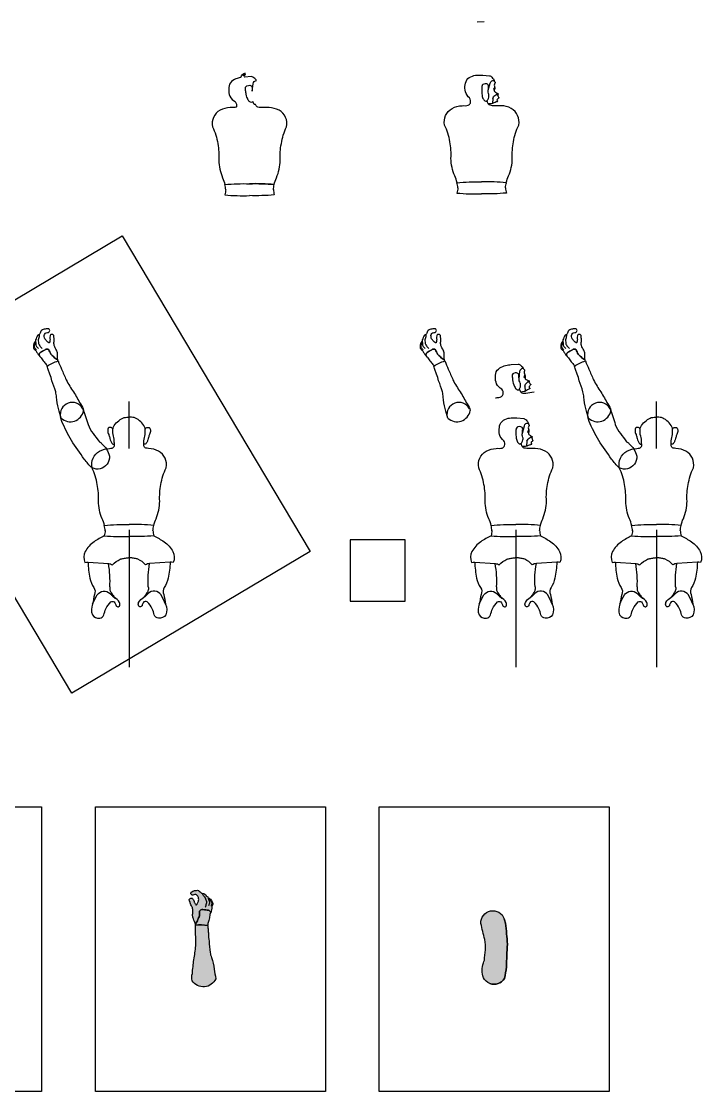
# Model space of a CAD drawing. Header units: millimetres. Extents: x -457882 to 172779, y -113677 to 174411.
# Drawn here: x 9580 to 172779, y -113677 to 143192 of the extents above; entities that cross this region are included whole.
import ezdxf

# ---------------------------------------------------------------- set-up
doc = ezdxf.new("R2010")
doc.units = ezdxf.units.MM
picture_1 = doc.add_image_def('image1.png', size_in_pixel=(900, 1192))
picture_2 = doc.add_image_def('image2.png', size_in_pixel=(900, 1000))
pattern_1 = [(23.6802174, (189865.4834, -55046.952), (-2.80539673, 6.39687222), [5.08, -1.905]), (113.6802174, (189865.4834, -55046.952), (-6.39687222, -2.80539673), [5.08, -1.905])]

msp = doc.modelspace()

# ---------------------------------------------------------------- hatches: boundary and pattern name
at = {"true_color": 0xc7c8ca}
h = msp.add_hatch(dxfattribs=at)
h.set_pattern_fill('ANGLE', color=9, angle=23.68022)
h.set_pattern_definition([(23.6802174, (176888.661, -60738.035), (-2.80539673, 6.39687222), [5.08, -1.905]), (113.6802174, (176888.661, -60738.035), (-6.39687222, -2.80539673), [5.08, -1.905])])
h.paths.add_polyline_path([(52323, -70376, -0.0162846), (52285, -71543, 0.0028296), (51919, -72389, -0.1696226), (51324, -73411, 0.0583689), (51089, -72835, -0.008424), (50839, -72208, -0.1037309), (50656, -71466, -0.0214364), (50672, -70901, 0.0639694), (50738, -70270, 0.0703221), (50664, -69700, 0.0436897), (50501, -69298, -0.0076147), (50242, -68831, -0.0946747), (50067, -68405, 0.0023091), (50031, -68201, 0.0905524), (49976, -68039, -0.0041783), (49854, -67801, -0.1961738), (49860, -67607, -0.023169), (50000, -67414, -0.1566434), (50310, -67255, -0.1322777), (50538, -67282, -0.0833059), (50658, -67391, -0.0430556), (50990, -67998, -0.0424328), (51019, -68101, 0.062052), (51086, -68318, 0.041717), (51287, -68618, -0.0076932), (51430, -68811, 0.5364336), (51634, -68817, 0.0568674), (51718, -68684, -0.0073205), (51860, -68467, 0.0277966), (51999, -68096, -0.0346833), (52076, -67770, 0.1162974), (52107, -67349, 0.0803727), (51930, -66783, 0.15762), (51571, -66413, 0.2146776), (51151, -66416, -0.0691183), (50690, -66506, -0.052426), (50537, -66497, -0.2904389), (50265, -66219, -0.1086894), (50290, -65849, -0.1885632), (50415, -65710, -0.0069086), (50922, -65511, -0.07217), (51805, -65359, -0.173042), (52601, -65840, 0.2008729), (52989, -66082, -0.2871932), (54023, -66757, -0.262047), (54401, -67226, -0.3206659), (54765, -67458, -0.4059363), (55084, -67704, -0.1240446), (55494, -68538, -0.1708348), (55265, -69270, -0.0458484), (55162, -70037, -0.0285844), (55012, -70733, 0.2523306), (54443, -70151, 0.03848), (53840, -70063, 0.0388374), (53138, -69998, 0.3233707)])
at = {"true_color": 0x636466}
h = msp.add_hatch(dxfattribs=at)
h.set_pattern_fill('ANGLE', color=251, angle=23.68022)
h.set_pattern_definition(pattern_1)
h.paths.add_polyline_path([(52285, -71543, 0.0028296), (51919, -72389, -0.1697019), (51323, -73412, -0.0888054), (51345, -73737, -0.103119), (54258, -73833, -0.0819391), (54448, -72875, 0.0617556), (54704, -71816, -0.1000902), (55012, -70733, 0.2523306), (54443, -70151, 0.03848), (53840, -70063, 0.0388374), (53138, -69998, 0.3233707), (52323, -70376, -0.0162846)])
at = {"true_color": 0x292a38}
h = msp.add_hatch(dxfattribs=at)
h.set_pattern_fill('ANGLE', color=250, angle=31.97381)
h.set_pattern_definition([(31.973814, (235110.441, -36960.895), (-3.69877842, 5.925307), [5.08, -1.905]), (121.973814, (235110.441, -36960.895), (-5.925307, -3.69877842), [5.08, -1.905])])
h.paths.add_polyline_path([(120769, -77191, -0.0812566), (120898, -79680, -0.0010641), (120665, -82158, 0.1277456), (120439, -82781, 0.1721894), (120444, -86368, 0.1699294), (121958, -87728, 0.3646656), (125468, -86526, 0.0414972), (125931, -83760, 0.0011597), (126176, -78318, 0.01901), (125748, -73258, -0.0068088), (125415, -72175, 0.8737881), (119836, -73331, 0.0089644)])
h = msp.add_hatch(dxfattribs=at)
h.set_pattern_fill('ANGLE', color=250, angle=23.68022)
h.set_pattern_definition(pattern_1)
h.paths.add_polyline_path([(51392, -78685, -0.0388567), (50924, -82023, 0.0040404), (50592, -85338, 0.1362033), (50539, -87088, 0.5959319), (56214, -86591, -0.0018351), (55843, -84253, 0.0357734), (55200, -81496, -0.0622451), (54853, -80255, -0.0278197), (54640, -77540, -0.0522324), (54443, -75762, 0.0256605), (54390, -74905, 0.0193803), (54279, -73838, 0.1038905), (51345, -73737, -0.015845), (51380, -75892, -0.0092464)])

# ---------------------------------------------------------------- linework, layer by layer
at = {"color": 5}
for p, q in [((118922, 143081), (120580, 143192)), ((120260, 130306), (121915, 130167)), ((123132, 127397), (122827, 126948)), ((122827, 126948), (123050, 126678)), ((123549, 126061), (123664, 125659)), ((121484, 123554), (121336, 124202)), ((122691, 124709), (122583, 123473)), ((123664, 125659), (122948, 125168)), ((123664, 125659), (123870, 125472)), ((127109, 60817), (128766, 60927)), ((130384, 58369), (130149, 57880)), ((130149, 57880), (130411, 57646)), ((131170, 56731), (130535, 56139)), ((130996, 57111), (131170, 56731)), ((131170, 56731), (131402, 56576)), ((129330, 54324), (129086, 54942)), ((130350, 55646), (130428, 54408)), ((35414, 40646), (35414, 51964)), ((161933, 40646), (161933, 51964)), ((128447, 48042), (130102, 47903)), ((131318, 45132), (131014, 44684)), ((131014, 44684), (131237, 44413)), ((131735, 43796), (131851, 43394)), ((129671, 41290), (129522, 41938)), ((130877, 42445), (130769, 41208)), ((131851, 43394), (131134, 42904)), ((131851, 43394), (132057, 43207)), ((35414, 21167), (35414, -11826)), ((128194, 21167), (128194, -11826)), ((161933, 21167), (161933, -11826)), ((25572, 13384), (30475, 13051)), ((45256, 13384), (40353, 13051)), ((118353, 13384), (123255, 13051)), ((138036, 13384), (133133, 13051)), ((152092, 13384), (156994, 13051)), ((171775, 13384), (166872, 13051))]:
    msp.add_line(p, q, dxfattribs=at)
for points in [[(62111, 129689, 0.0372833), (61065, 129405, 0.1336993), (59746, 128457, 0.1843328), (59317, 126908, 0.1007924), (59601, 125223, 0.1570223), (60834, 123932, -0.2207532), (61185, 122671, -0.0350412), (61066, 122619, -0.0693205), (60437, 122518, 0.0603567), (59633, 122518, 0.1051615), (57233, 121880, 0.3223682), (55421, 117868, -0.0787665), (56685, 113850, -0.061863), (56957, 109866, 0.0938334), (57843, 105661, -0.0522731), (58406, 104037, -0.0319628), (64315, 104227, -0.0319628), (70223, 104037, -0.0522731), (70787, 105661, 0.0938334), (71672, 109866, -0.061863), (71945, 113850, -0.0787665), (73209, 117868, 0.3223682), (71397, 121880, 0.1051615), (68997, 122518, 0.0017808), (66957, 122518, -0.0693205), (66328, 122619, -0.2031393), (65791, 123112), (65755, 123273, -0.0200844), (65398, 123246), (65081, 123942, -0.0114632), (65037, 123874, -0.3973692), (64817, 123765, -0.2615406), (64349, 123908, -0.0424083), (64150, 124108, -0.0692874), (63698, 125006, -0.0174461), (63510, 125691, -0.0013626), (63444, 126094, -0.0243167), (63329, 127140, -0.1608118), (63387, 127427, -0.1366958), (63680, 127728, -0.1158627), (64396, 127862, -0.1331819), (64721, 127723, -0.043151), (64866, 127542, -0.1718324), (64926, 127153, -0.0139283), (64977, 126418), (65204, 128218, -0.1557532), (65460, 128770, -0.2289619), (66017, 128991, 0.1236346), (65821, 129285, 0.0082779), (65372, 129655, 0.115328), (64770, 129940), (63112, 129830, -0.000013), (63111, 129829, -0.000013)], [(62111, 129689, 0.1405802), (62418, 130128, -0.2982357), (63251, 130747, 0.0907338), (62944, 130549, 0.2649519), (62806, 130158, 0.1060976), (62954, 130331, -0.4080331), (63346, 130409, 0.2576437), (63094, 130258, 0.2536034), (63111, 129829, 0.2536034)], [(117295, 123554, 0.214218), (117125, 124817, -0.1570223), (116099, 126278, -0.1007924), (116070, 127986, -0.1843328), (116727, 129454, -0.1336993), (118172, 130193, -0.0501255), (119622, 130323, 0.0059323), (120260, 130306)], [(121915, 130167, -0.1156679), (122469, 129794, -0.0075692), (122826, 129398, -0.13211), (123002, 129065, 0.1271221), (123140, 128657, 0.0386965), (123212, 128570, -0.4266905), (123140, 128339, 0.0988119), (123012, 127899, -0.0291598), (123125, 127421, -0.1035658), (123153, 127017, -0.0583967), (123051, 126680, 0.1551289), (123048, 126452, 0.1255847), (123549, 126060, 0.1031055), (123862, 125855, -0.1137627), (123949, 125800, -0.2475112), (123964, 125757, -0.1539602), (123930, 125684, 0.1933019), (123874, 125435, 0.063535), (123965, 125191, 0.0233058), (124160, 124894, -0.3025885), (124167, 124833, -0.0740844), (124044, 124745, -0.0523787), (123791, 124521, 0.2999313), (123679, 124314, 0.0941787), (123774, 124106, 0.168329), (123855, 124003, -0.2840696), (123822, 123948, -0.0760917), (123705, 123912, -0.0445297), (123522, 123853, -0.0005467), (122959, 123626, -0.1191014), (122317, 123433, -0.0440411), (121535, 123455, 0.0157729)], [(121594, 126654), (122087, 128400, -0.1557532), (122423, 128907, -0.2224006), (122990, 129046, -1.9918938)], [(120507, 128143, 0.1501868), (120148, 127856, 0.138099), (120072, 127615, 0.024106), (120030, 126573, 0.001393), (120034, 126155, 0.0174461), (120117, 125449, 0.0692874), (120429, 124494, 0.0424083), (120596, 124267, 0.2615406), (121038, 124055, 0.3973692), (121272, 124130, 0.0991153), (121637, 124721, 0.1539301), (121758, 125302, 0.0511605), (121735, 125607, -0.0326958), (121582, 126170, -0.0729836), (121594, 126654, 0.0139283), (121653, 127388, 0.1718324), (121652, 127782, 0.043151), (121535, 127983, 0.1331819), (121235, 128169, 0.1158627), (120507, 128143, 0.2508863)], [(115326, 122960, -0.0603567), (116130, 122960, 0.0693205), (116759, 123061, 0.2031393), (117295, 123554)], [(124690, 122960, 0.0017808), (122650, 122960, -0.0693205), (122021, 123061, -0.2031393), (121484, 123554)], [(122691, 124709, -0.1127631), (122948, 125168, -0.1127631)], [(114099, 104479, 0.0522731), (113536, 106103, -0.0938334), (112650, 110309, 0.061863), (112378, 114292, 0.0787665), (111114, 118310, -0.3223682), (112926, 122322, -0.1051615), (115326, 122960)], [(125916, 104479, -0.0522731), (126479, 106103, 0.0938334), (127365, 110309, -0.061863), (127638, 114292, -0.0787665), (128902, 118310, 0.3223682), (127090, 122322, 0.1051615), (124690, 122960)], [(58596, 102774, 0.0487992), (58375, 104034, -0.0321333), (64315, 104227, -0.0321333)], [(58596, 102820, -0.0487992), (58375, 101560, 0.0321333), (64315, 101367, 0.0321333)], [(70034, 102774, -0.0487992), (70255, 104034, 0.0321333), (64315, 104227, 0.0321333)], [(70034, 102820, 0.0487992), (70255, 101560, -0.0321333), (64315, 101367, -0.0321333)], [(114289, 103216, 0.0487992), (114068, 104476, -0.0321333), (120008, 104669, -0.0321333)], [(114289, 103262, -0.0487992), (114068, 102002, 0.0321333), (120008, 101809, 0.0321333)], [(125726, 103216, -0.0487992), (125948, 104476, 0.0321333), (120008, 104669, 0.0321333)], [(125726, 103262, 0.0487992), (125948, 102002, -0.0321333), (120008, 101809, -0.0321333)], [(13817, 68038, -0.1536984), (13740, 67259, 0.177328), (13686, 66226, 0.2361351), (13817, 65533, 0.0028813), (14415, 64826, 0.0998074), (14522, 64674, -5.2785667)], [(106597, 68038, -0.1536984), (106520, 67259, 0.177328), (106466, 66226, 0.2361351), (106597, 65533, 0.0028813), (107195, 64826, 0.0998074), (107302, 64674, -5.2785667)], [(140336, 68038, -0.1536984), (140259, 67259, 0.177328), (140205, 66226, 0.2361351), (140336, 65533, 0.0028813), (140934, 64826, 0.0998074), (141041, 64674, -5.2785667)], [(12744, 66064, -0.1621793), (12742, 65644, 0.0565608), (12633, 65227, 0.1396433), (12684, 64929, 0.0485083), (12866, 64706, -0.0596994), (13132, 64396, 2.9586664)], [(105524, 66064, -0.1621793), (105522, 65644, 0.0565608), (105413, 65227, 0.1396433), (105464, 64929, 0.0485083), (105646, 64706, -0.0596994), (105913, 64396, 2.9586664)], [(139263, 66064, -0.1621793), (139261, 65644, 0.0565608), (139152, 65227, 0.1396433), (139203, 64929, 0.0485083), (139385, 64706, -0.0596994), (139652, 64396, 2.9586664)], [(18397, 61688, 0.015845), (19231, 59701, 0.0092464), (20341, 57137, 0.0388567), (22111, 54268, -0.0040404), (23746, 51366, -0.1362033), (24498, 49785)], [(111178, 61688, 0.015845), (112011, 59701, 0.0092464), (113122, 57137, 0.0388567), (114891, 54268, -0.0040404), (116527, 51366, -0.1362033), (117278, 49785)], [(144917, 61688, 0.015845), (145750, 59701, 0.0092464), (146861, 57137, 0.0388567), (148630, 54268, -0.0040404), (150266, 51366, -0.1362033), (151017, 49785)], [(19101, 47960, 0.0018351), (18501, 50251, -0.0357734), (17984, 53034, 0.0622451), (17803, 54310, 0.0278197), (16907, 56882, 0.0512602), (16387, 58559, -0.0266558), (16078, 59396, -0.0194415), (15750, 60420)], [(111882, 47960, 0.0018351), (111282, 50251, -0.0357734), (110764, 53034, 0.0622451), (110583, 54310, 0.0278197), (109687, 56882, 0.0512602), (109167, 58559, -0.0266558), (108858, 59396, -0.0194415), (108530, 60420)], [(125188, 53697, 0.214218), (124830, 54920, -0.1570223), (123597, 56210, -0.1007924), (123313, 57895, -0.1843328), (123743, 59445, -0.1336993), (125061, 60392, -0.0501255), (126476, 60738, 0.0059323), (127109, 60817)], [(128766, 60927, -0.1156679), (129370, 60641, -0.0075692), (129781, 60303, -0.13211), (130006, 60000, 0.1271221), (130203, 59617, 0.0386965), (130287, 59542, -0.4266905), (130251, 59302, 0.0988119), (130190, 58848, -0.0291598), (130373, 58392, -0.1035658), (130462, 57998, -0.0583967), (130411, 57648, 0.1551289), (130443, 57422, 0.1255847), (130996, 57111, 0.1031055), (131336, 56955, -0.1137627), (131430, 56913, -0.2475112), (131451, 56872, -0.1539602), (131429, 56796, 0.1933019), (131411, 56541, 0.063535), (131538, 56314, 0.0233058), (131775, 56049, -0.3025885), (131791, 55990, -0.0740844), (131682, 55884, -0.0523787), (131466, 55625, 0.2999313), (131386, 55403, 0.0941787), (131511, 55212, 0.168329), (131607, 55122, -0.2840696), (131582, 55063, -0.0760917), (131472, 55009, -0.0445297), (131300, 54924, -0.0005467), (130777, 54616, -0.1191014), (130172, 54328, -0.0440411), (129394, 54233, 0.0157729)], [(128974, 57405), (129201, 59205, -0.1557532), (129457, 59757, -0.2224006), (129997, 59979, -1.9918938)], [(145621, 47960, 0.0018351), (145021, 50251, -0.0357734), (144503, 53034, 0.0622451), (144322, 54310, 0.0278197), (143426, 56882, 0.0512602), (142906, 58559, -0.0266558), (142597, 59396, -0.0194415), (142269, 60420)], [(127677, 58715, 0.1501868), (127365, 58377, 0.138099), (127325, 58127, 0.024106), (127440, 57090, 0.001393), (127507, 56678, 0.0174461), (127694, 55993, 0.0692874), (128146, 55095, 0.0424083), (128345, 54896, 0.2615406), (128814, 54752, 0.3973692), (129034, 54861, 0.0991153), (129306, 55500, 0.1539301), (129338, 56093, 0.0511605), (129270, 56390, -0.0326958), (129035, 56925, -0.0729836), (128974, 57405, 0.0139283), (128923, 58140, 0.1718324), (128863, 58529, 0.043151), (128717, 58710, 0.1331819), (128393, 58849, 0.1158627), (127677, 58715, 0.2508863)], [(132588, 54216, 0.0017808), (130571, 53911, -0.0693205), (129934, 53916, -0.2031393), (129330, 54324)], [(130350, 55646, -0.1127631), (130535, 56139, -0.1127631)], [(123329, 52815, -0.0603567), (124124, 52935, 0.0693205), (124731, 53129, 0.2031393), (125188, 53697)], [(24311, 50220, -0.0089644), (25563, 46452, 0.0812566), (26771, 44272, 0.0010641), (28281, 42294, -0.1277456), (28803, 41885), (28803, 41885, -0.1721894), (30698, 38840, -0.1699294), (30134, 36885)], [(150830, 50220, -0.0089644), (152082, 46452, 0.0812566), (153290, 44272, 0.0010641), (154801, 42294, -0.1277456), (155322, 41885), (155322, 41885, -0.1721894), (157217, 38840, -0.1699294), (156653, 36885)], [(30134, 36885, -0.3646656), (26520, 36045, -0.0414972), (24662, 38146, -0.0011597), (21573, 42633, -0.01901), (19256, 47152, 0.0068088), (18966, 48248, -0.0000384)], [(31897, 41290, 0.0160803), (31847, 42552, 0.053147), (31561, 44029, -0.0545764), (31561, 45563, -0.1239777), (32325, 46802, -0.057497), (33589, 47830, -0.1159452), (34854, 48186, -0.0283326), (35414, 48200)], [(38931, 41290, -0.0160803), (38981, 42552, -0.053147), (39267, 44029, 0.0545764), (39267, 45563, 0.1239777), (38503, 46802, 0.057497), (37239, 47830, 0.1159452), (35974, 48186, 0.0283326), (35414, 48200)], [(125482, 41290, 0.214218), (125311, 42552, -0.1570223), (124285, 44013, -0.1007924), (124256, 45721, -0.1843328), (124913, 47189, -0.1336993), (126359, 47928, -0.0501255), (127809, 48059, 0.0059323), (128447, 48042)], [(130102, 47903, -0.1156679), (130656, 47530, -0.0075692), (131012, 47134, -0.13211), (131188, 46801, 0.1271221), (131327, 46392, 0.0386965), (131399, 46306, -0.4266905), (131327, 46074, 0.0988119), (131198, 45635, -0.0291598), (131312, 45156, -0.1035658), (131340, 44753, -0.0583967), (131237, 44415, 0.1551289), (131235, 44187, 0.1255847), (131735, 43796, 0.1031055), (132048, 43591, -0.1137627), (132135, 43535, -0.2475112), (132150, 43492, -0.1539602), (132117, 43420, 0.1933019), (132061, 43171, 0.063535), (132152, 42927, 0.0233058), (132346, 42629, -0.3025885), (132353, 42569, -0.0740844), (132231, 42480, -0.0523787), (131978, 42257, 0.2999313), (131865, 42049, 0.0941787), (131960, 41842, 0.168329), (132042, 41738, -0.2840696), (132009, 41684, -0.0760917), (131891, 41647, -0.0445297), (131709, 41588, -0.0005467), (131145, 41362, -0.1191014), (130504, 41168, -0.0440411), (129721, 41190, 0.0157729)], [(129780, 44389), (130274, 46135, -0.1557532), (130610, 46643, -0.2224006), (131177, 46781, -1.9918938)], [(156653, 36885, -0.3646656), (153039, 36045, -0.0414972), (151182, 38146, -0.0011597), (148092, 42633, -0.01901), (145776, 47152, 0.0068088), (145485, 48248, -0.0000384)], [(158417, 41290, 0.0160803), (158366, 42552, 0.053147), (158080, 44029, -0.0545764), (158080, 45563, -0.1239777), (158844, 46802, -0.057497), (160108, 47830, -0.1159452), (161373, 48186, -0.0283326), (161933, 48200)], [(165450, 41290, -0.0160803), (165500, 42552, -0.053147), (165786, 44029, 0.0545764), (165786, 45563, 0.1239777), (165022, 46802, 0.057497), (163759, 47830, 0.1159452), (162494, 48186, 0.0283326), (161933, 48200)], [(31532, 45216, 0.2663283), (31281, 45629, 0.0882136), (30946, 45759, 0.1764774), (30591, 45694, 0.1744313), (30330, 45329, 0.137621), (30350, 44557, 0.0352671), (30524, 44017, -0.0174435), (30757, 43348, 0.0238679), (30915, 42792, 0.0201242), (31167, 42131, -0.0162373), (31410, 41833, 0.5715814), (31885, 41859, -0.4541538)], [(39296, 45216, -0.2663283), (39547, 45629, -0.0882136), (39882, 45759, -0.1764774), (40237, 45694, -0.1744313), (40498, 45329, -0.137621), (40478, 44557, -0.0352671), (40304, 44017, 0.0174435), (40071, 43348, -0.0238679), (39913, 42792, -0.0201242), (39661, 42131, 0.0162373), (39418, 41833, -0.5715814), (38943, 41859, 0.4541538)], [(128694, 45879, 0.1501868), (128334, 45591, 0.138099), (128258, 45350, 0.024106), (128216, 44308, 0.001393), (128221, 43890, 0.0174461), (128304, 43185, 0.0692874), (128616, 42229, 0.0424083), (128783, 42002, 0.2615406), (129225, 41791, 0.3973692), (129459, 41866, 0.0991153), (129823, 42456, 0.1539301), (129944, 43038, 0.0511605), (129921, 43342, -0.0326958), (129768, 43905, -0.0729836), (129780, 44389, 0.0139283), (129840, 45124, 0.1718324), (129839, 45518, 0.043151), (129722, 45718, 0.1331819), (129422, 45904, 0.1158627), (128694, 45879, 0.2508863)], [(158051, 45216, 0.2663283), (157800, 45629, 0.0882136), (157466, 45759, 0.1764774), (157110, 45694, 0.1744313), (156849, 45329, 0.137621), (156869, 44557, 0.0352671), (157043, 44017, -0.0174435), (157276, 43348, 0.0238679), (157435, 42792, 0.0201242), (157686, 42131, -0.0162373), (157930, 41833, 0.5715814), (158404, 41859, -0.4541538)], [(165816, 45216, -0.2663283), (166066, 45629, -0.0882136), (166401, 45759, -0.1764774), (166756, 45694, -0.1744313), (167018, 45329, -0.137621), (166997, 44557, -0.0352671), (166823, 44017, 0.0174435), (166590, 43348, -0.0238679), (166432, 42792, -0.0201242), (166180, 42131, 0.0162373), (165937, 41833, -0.5715814), (165463, 41859, 0.4541538)], [(29506, 22214, 0.0522731), (28942, 23838, -0.0938334), (28056, 28044, 0.061863), (27784, 32027, 0.0787665), (26520, 36045, -0.3223682), (28332, 40057, -0.1051615), (30732, 40696, 0.0693205), (31361, 40796, 0.2031393), (31897, 41290, 0.2031393)], [(41322, 22214, -0.0522731), (41886, 23838, 0.0938334), (42772, 28044, -0.061863), (43044, 32027, -0.0787665), (44308, 36045, 0.3223682), (42496, 40057, 0.1051615), (40096, 40696, -0.0693205), (39467, 40796, -0.2031393), (38931, 41290, -0.2031393)], [(123512, 40696, -0.0603567), (124316, 40696, 0.0693205), (124945, 40796, 0.2031393), (125482, 41290)], [(132876, 40696, 0.0017808), (130836, 40696, -0.0693205), (130207, 40796, -0.2031393), (129671, 41290)], [(130877, 42445, -0.1127631), (131134, 42904, -0.1127631)], [(156025, 22214, 0.0522731), (155462, 23838, -0.0938334), (154576, 28044, 0.061863), (154303, 32027, 0.0787665), (153039, 36045, -0.3223682), (154851, 40057, -0.1051615), (157251, 40696, 0.0693205), (157880, 40796, 0.2031393), (158417, 41290, 0.2031393)], [(167842, 22214, -0.0522731), (168405, 23838, 0.0938334), (169291, 28044, -0.061863), (169563, 32027, -0.0787665), (170827, 36045, 0.3223682), (169015, 40057, 0.1051615), (166615, 40696, -0.0693205), (165987, 40796, -0.2031393), (165450, 41290, -0.2031393)], [(122286, 22214, 0.0522731), (121723, 23838, -0.0938334), (120837, 28044, 0.061863), (120564, 32027, 0.0787665), (119300, 36045, -0.3223682), (121112, 40057, -0.1051615), (123512, 40696)], [(134103, 22214, -0.0522731), (134666, 23838, 0.0938334), (135552, 28044, -0.061863), (135824, 32027, -0.0787665), (137088, 36045, 0.3223682), (135276, 40057, 0.1051615), (132876, 40696)], [(29695, 20952, 0.0487992), (29474, 22211, -0.0321333), (35414, 22404, -0.0321333)], [(29695, 20997, -0.0487992), (29474, 19738, 0.0321333), (35414, 19544, 0.0321333)], [(41133, 20952, -0.0487992), (41354, 22211, 0.0321333), (35414, 22404, 0.0321333)], [(41133, 20997, 0.0487992), (41354, 19738, -0.0321333), (35414, 19544, -0.0321333)], [(122476, 20952, 0.0487992), (122255, 22211, -0.0321333), (128194, 22404, -0.0321333)], [(122476, 20997, -0.0487992), (122255, 19738, 0.0321333), (128194, 19544, 0.0321333)], [(133913, 20952, -0.0487992), (134134, 22211, 0.0321333), (128194, 22404, 0.0321333)], [(133913, 20997, 0.0487992), (134134, 19738, -0.0321333), (128194, 19544, -0.0321333)], [(156215, 20952, 0.0487992), (155993, 22211, -0.0321333), (161933, 22404, -0.0321333)], [(156215, 20997, -0.0487992), (155993, 19738, 0.0321333), (161933, 19544, 0.0321333)], [(167652, 20952, -0.0487992), (167873, 22211, 0.0321333), (161933, 22404, 0.0321333)], [(167652, 20997, 0.0487992), (167873, 19738, -0.0321333), (161933, 19544, -0.0321333)], [(29474, 19738, 0.0251543), (27009, 18289, 0.1258331), (24905, 15926, 0.2299314), (24830, 13333), (24830, 13333, -0.0966016), (25572, 13384, 0.0402886), (26015, 9572, 0.077089), (26956, 7287, -0.2660274), (27104, 5665, 0.0088739), (26655, 3300, 0.2078724), (26600, 786, 0.3162771), (28368, -22, 0.2953473), (29389, 725, -0.0811682), (29843, 2198, -0.0824577), (31045, 3855, -0.4608228), (32030, 3665, -0.0297736), (32305, 2940, 0.3707314), (32871, 2710, 0.1162204), (33100, 2829, 0.2069011), (33116, 3744, 0.1096397), (31920, 4950, -0.0876428)], [(41354, 19738, -0.0251543), (43819, 18289, -0.1258331), (45923, 15926, -0.2299314), (45998, 13333), (45998, 13333, 0.0966016), (45256, 13384, -0.0402886), (44813, 9572, -0.077089), (43872, 7287, 0.2660274), (43724, 5665, -0.0088739), (44173, 3300, -0.2078724), (44228, 786, -0.3162771), (42460, -22, -0.2953473), (41439, 725, 0.0811682), (40985, 2198, 0.0824577), (39783, 3855, 0.4608228), (38798, 3665, 0.0297736), (38523, 2940, -0.3707314), (37957, 2710, -0.1162204), (37728, 2829, -0.2069011), (37712, 3744, -0.1096397), (38908, 4950, 0.0876428)], [(122255, 19738, 0.0251543), (119790, 18289, 0.1258331), (117685, 15926, 0.2299314), (117611, 13333), (117611, 13333, -0.0966016), (118353, 13384, 0.0402886), (118795, 9572, 0.077089), (119737, 7287, -0.2660274), (119885, 5665, 0.0088739), (119435, 3300, 0.2078724), (119380, 786, 0.3162771), (121148, -22, 0.2953473), (122169, 725, -0.0811682), (122623, 2198, -0.0824577), (123825, 3855, -0.4608228), (124810, 3665, -0.0297736), (125086, 2940, 0.3707314), (125651, 2710, 0.1162204), (125880, 2829, 0.2069011), (125896, 3744, 0.1096397), (124701, 4950, -0.0876428)], [(134134, 19738, -0.0251543), (136599, 18289, -0.1258331), (138704, 15926, -0.2299314), (138778, 13333), (138778, 13333, 0.0966016), (138036, 13384, -0.0402886), (137593, 9572, -0.077089), (136652, 7287, 0.2660274), (136504, 5665, -0.0088739), (136954, 3300, -0.2078724), (137009, 786, -0.3162771), (135241, -22, -0.2953473), (134219, 725, 0.0811682), (133765, 2198, 0.0824577), (132563, 3855, 0.4608228), (131578, 3665, 0.0297736), (131303, 2940, -0.3707314), (130737, 2710, -0.1162204), (130509, 2829, -0.2069011), (130493, 3744, -0.1096397), (131688, 4950, 0.0876428)], [(155993, 19738, 0.0251543), (153529, 18289, 0.1258331), (151424, 15926, 0.2299314), (151350, 13333), (151350, 13333, -0.0966016), (152092, 13384, 0.0402886), (152534, 9572, 0.077089), (153476, 7287, -0.2660274), (153624, 5665, 0.0088739), (153174, 3300, 0.2078724), (153119, 786, 0.3162771), (154887, -22, 0.2953473), (155908, 725, -0.0811682), (156362, 2198, -0.0824577), (157564, 3855, -0.4608228), (158549, 3665, -0.0297736), (158825, 2940, 0.3707314), (159390, 2710, 0.1162204), (159619, 2829, 0.2069011), (159635, 3744, 0.1096397), (158440, 4950, -0.0876428)], [(167873, 19738, -0.0251543), (170338, 18289, -0.1258331), (172443, 15926, -0.2299314), (172517, 13333), (172517, 13333, 0.0966016), (171775, 13384, -0.0402886), (171332, 9572, -0.077089), (170391, 7287, 0.2660274), (170243, 5665, -0.0088739), (170693, 3300, -0.2078724), (170747, 786, -0.3162771), (168980, -22, -0.2953473), (167958, 725, 0.0811682), (167504, 2198, 0.0824577), (166302, 3855, 0.4608228), (165317, 3665, 0.0297736), (165042, 2940, -0.3707314), (164476, 2710, -0.1162204), (164248, 2829, -0.2069011), (164232, 3744, -0.1096397), (165427, 4950, 0.0876428)], [(30799, 7462), (30799, 7462, 0.0599404), (30475, 13051, -0.1629033), (31460, 12740, -0.1119172), (33277, 14094)], [(33277, 14094), (33277, 14094, -0.1154392), (34085, 14264, -0.0512236), (34561, 14349, -0.0666751), (35373, 14484, -0.0105055), (35414, 14492, -0.0105055)], [(37551, 14094), (37551, 14094, 0.1154392), (36743, 14264, 0.0512236), (36267, 14349, 0.0666751), (35455, 14484, 0.0105055), (35414, 14492, 0.0105055)], [(40029, 7462), (40029, 7462, -0.0599404), (40353, 13051, 0.1629033), (39368, 12740, 0.1119172), (37551, 14094)], [(123579, 7462), (123579, 7462, 0.0599404), (123255, 13051, -0.1629033), (124240, 12740, -0.1119172), (126057, 14094)], [(126057, 14094), (126057, 14094, -0.1154392), (126865, 14264, -0.0512236), (127342, 14349, -0.0666751), (128153, 14484, -0.0105055), (128194, 14492, -0.0105055)], [(130331, 14094), (130331, 14094, 0.1154392), (129523, 14264, 0.0512236), (129047, 14349, 0.0666751), (128235, 14484, 0.0105055), (128194, 14492, 0.0105055)], [(132809, 7462), (132809, 7462, -0.0599404), (133133, 13051, 0.1629033), (132148, 12740, 0.1119172), (130331, 14094)], [(157318, 7462), (157318, 7462, 0.0599404), (156994, 13051, -0.1629033), (157979, 12740, -0.1119172), (159796, 14094)], [(159796, 14094), (159796, 14094, -0.1154392), (160604, 14264, -0.0512236), (161080, 14349, -0.0666751), (161892, 14484, -0.0105055), (161933, 14492, -0.0105055)], [(164070, 14094), (164070, 14094, 0.1154392), (163262, 14264, 0.0512236), (162786, 14349, 0.0666751), (161974, 14484, 0.0105055), (161933, 14492, 0.0105055)], [(166548, 7462), (166548, 7462, -0.0599404), (166872, 13051, 0.1629033), (165887, 12740, 0.1119172), (164070, 14094)], [(26655, 3300, -0.0329623), (27746, 5558, -0.4530463), (30850, 5870, 0.0087286), (31320, 5380, 0.0113288), (31930, 4860, 0.0539097), (32128, 4724, 0.0107593), (32305, 4668, 0.0107593)], [(30799, 7462, 0.1202326), (30821, 6691, 0.0914408), (31136, 6003, 0.0263), (31730, 5165, 0.0364488), (31920, 4950, -2.5527969)], [(44173, 3300, 0.0329623), (43082, 5558, 0.4530463), (39978, 5870, -0.0087286), (39508, 5380, -0.0113288), (38898, 4860, -0.0539097), (38700, 4724, -0.0107593), (38523, 4668, -0.0107593)], [(40029, 7462, -0.1202326), (40007, 6691, -0.0914408), (39692, 6003, -0.0263), (39098, 5165, -0.0364488), (38908, 4950, 2.5527969)], [(119435, 3300, -0.0329623), (120527, 5558, -0.4530463), (123630, 5870, 0.0087286), (124100, 5380, 0.0113288), (124710, 4860, 0.0539097), (124908, 4724, 0.0107593), (125085, 4668, 0.0107593)], [(123579, 7462, 0.1202326), (123601, 6691, 0.0914408), (123916, 6003, 0.0263), (124511, 5165, 0.0364488), (124701, 4950, -2.5527969)], [(136954, 3300, 0.0329623), (135862, 5558, 0.4530463), (132758, 5870, -0.0087286), (132288, 5380, -0.0113288), (131678, 4860, -0.0539097), (131480, 4724, -0.0107593), (131303, 4668, -0.0107593)], [(132809, 7462, -0.1202326), (132787, 6691, -0.0914408), (132472, 6003, -0.0263), (131878, 5165, -0.0364488), (131688, 4950, 2.5527969)], [(153174, 3300, -0.0329623), (154265, 5558, -0.4530463), (157369, 5870, 0.0087286), (157839, 5380, 0.0113288), (158449, 4860, 0.0539097), (158647, 4724, 0.0107593), (158824, 4668, 0.0107593)], [(157318, 7462, 0.1202326), (157340, 6691, 0.0914408), (157655, 6003, 0.0263), (158249, 5165, 0.0364488), (158440, 4950, -2.5527969)], [(170693, 3300, 0.0329623), (169601, 5558, 0.4530463), (166497, 5870, -0.0087286), (166027, 5380, -0.0113288), (165417, 4860, -0.0539097), (165219, 4724, -0.0107593), (165042, 4668, -0.0107593)], [(166548, 7462, -0.1202326), (166526, 6691, -0.0914408), (166211, 6003, -0.0263), (165617, 5165, -0.0364488), (165427, 4950, 2.5527969)], [(52989, -66082, 0.1536984), (53372, -66764, -0.177328), (53837, -67689, -0.2361351), (53995, -68376, -0.0028813), (53732, -69264, -0.0998074), (53695, -69446, 5.2785667)], [(54765, -67458, 0.1621793), (54936, -67843, -0.0565608), (55203, -68181, -0.1396433), (55275, -68474, -0.0485083), (55199, -68751, 0.0596994), (55079, -69142, -2.9586664)], [(121958, -87728, 0.3646656), (125468, -86526, 0.0414972), (125931, -83760, 0.0011597), (126176, -78318, 0.01901), (125748, -73258, -0.0068088), (125415, -72175, 0.0000384)]]:
    msp.add_lwpolyline(points, format="xyb", dxfattribs=at)
for points in [[(17875, 64556, -0.0639694), (17561, 65107, -0.0703221), (17400, 65659, -0.0436897), (17387, 66092, 0.0076147), (17437, 66624, 0.0946747), (17426, 67084, -0.0023091), (17377, 67286, -0.0905524), (17362, 67456, 0.0032786), (17376, 67665, 0.2551018), (17296, 67898, 0.023169), (17089, 68019, 0.1223076), (16817, 68054, 0.1769189), (16544, 67924, 0.1300055), (16463, 67686, 0.0319955), (16418, 67173, 0.0771848), (16432, 66980, -0.062052), (16458, 66755, -0.041717), (16394, 66399, 0.0076932), (16341, 66165, -0.4871497), (16173, 66069, -0.0638205), (16027, 66166, 0.0073205), (15809, 66308, -0.0277966), (15533, 66591, 0.0346833), (15331, 66859, -0.1162974), (15134, 67232, -0.0803727), (15069, 67822, -0.15762), (15249, 68304, -0.1755217), (15558, 68466, 0.0750632), (16058, 68560, 0.0650179), (16229, 68643, 0.2904389), (16367, 69007, 0.0918663), (16231, 69290, 0.2893305), (15984, 69412, 0.0063961), (15481, 69391, 0.07217), (14611, 69176, 0.1834171), (14062, 68361, -0.1765514), (13817, 68038, 0.2871932), (13141, 67005, 0.262047), (12984, 66423, 0.3206659), (12744, 66064, 0.4059363), (12550, 65711, 0.1240446), (12509, 64783, 0.1708348), (13013, 64205, 0.0458484), (13415, 63543, 0.0285844), (13832, 62966, -0.2523306), (14120, 63728, -0.03848), (14637, 64051, -0.0388374), (15253, 64392, -0.3233707), (16152, 64373, 0.0162846), (16655, 63320, -0.0028296), (17330, 62692, 0.1697019), (18286, 61995, -0.0124569), (18280, 62040, -0.0540602), (18270, 62617, 0.008424), (18246, 63291, 0.1037309), (18116, 64044, 0.0214364)], [(110655, 64556, -0.0639694), (110341, 65107, -0.0703221), (110180, 65659, -0.0436897), (110167, 66092, 0.0076147), (110217, 66624, 0.0946747), (110207, 67084, -0.0023091), (110157, 67286, -0.0905524), (110142, 67456, 0.0032786), (110156, 67665, 0.2551018), (110076, 67898, 0.023169), (109870, 68019, 0.1223076), (109597, 68054, 0.1769189), (109324, 67924, 0.1300055), (109243, 67686, 0.0319955), (109199, 67173, 0.0771848), (109213, 66980, -0.062052), (109238, 66755, -0.041717), (109174, 66399, 0.0076932), (109121, 66165, -0.4871497), (108953, 66069, -0.0638205), (108807, 66166, 0.0073205), (108589, 66308, -0.0277966), (108313, 66591, 0.0346833), (108111, 66859, -0.1162974), (107914, 67232, -0.0803727), (107849, 67822, -0.15762), (108030, 68304, -0.1755217), (108338, 68466, 0.0750632), (108839, 68560, 0.0650179), (109009, 68643, 0.2904389), (109147, 69007, 0.0918663), (109011, 69290, 0.2893305), (108765, 69412, 0.0063961), (108261, 69391, 0.07217), (107392, 69176, 0.1834171), (106842, 68361, -0.1765514), (106597, 68038, 0.2871932), (105922, 67005, 0.262047), (105764, 66423, 0.3206659), (105524, 66064, 0.4059363), (105330, 65711, 0.1240446), (105290, 64783, 0.1708348), (105794, 64205, 0.0458484), (106195, 63543, 0.0285844), (106613, 62966, -0.2523306), (106900, 63728, -0.03848), (107417, 64051, -0.0388374), (108034, 64392, -0.3233707), (108932, 64373, 0.0162846), (109436, 63320, -0.0028296), (110111, 62692, 0.1697019), (111067, 61995, -0.0124569), (111060, 62040, -0.0540602), (111050, 62617, 0.008424), (111027, 63291, 0.1037309), (110896, 64044, 0.0214364)], [(144394, 64556, -0.0639694), (144080, 65107, -0.0703221), (143919, 65659, -0.0436897), (143906, 66092, 0.0076147), (143956, 66624, 0.0946747), (143946, 67084, -0.0023091), (143896, 67286, -0.0905524), (143881, 67456, 0.0032786), (143895, 67665, 0.2551018), (143815, 67898, 0.023169), (143609, 68019, 0.1223076), (143336, 68054, 0.1769189), (143063, 67924, 0.1300055), (142982, 67686, 0.0319955), (142938, 67173, 0.0771848), (142952, 66980, -0.062052), (142977, 66755, -0.041717), (142913, 66399, 0.0076932), (142860, 66165, -0.4871497), (142692, 66069, -0.0638205), (142546, 66166, 0.0073205), (142328, 66308, -0.0277966), (142052, 66591, 0.0346833), (141850, 66859, -0.1162974), (141653, 67232, -0.0803727), (141588, 67822, -0.15762), (141768, 68304, -0.1755217), (142077, 68466, 0.0750632), (142578, 68560, 0.0650179), (142748, 68643, 0.2904389), (142886, 69007, 0.0918663), (142750, 69290, 0.2893305), (142504, 69412, 0.0063961), (142000, 69391, 0.07217), (141131, 69176, 0.1834171), (140581, 68361, -0.1765514), (140336, 68038, 0.2871932), (139660, 67005, 0.262047), (139503, 66423, 0.3206659), (139263, 66064, 0.4059363), (139069, 65711, 0.1240446), (139029, 64783, 0.1708348), (139533, 64205, 0.0458484), (139934, 63543, 0.0285844), (140352, 62966, -0.2523306), (140639, 63728, -0.03848), (141156, 64051, -0.0388374), (141773, 64392, -0.3233707), (142671, 64373, 0.0162846), (143175, 63320, -0.0028296), (143849, 62692, 0.1697019), (144806, 61995, -0.0124569), (144799, 62040, -0.0540602), (144789, 62617, 0.008424), (144766, 63291, 0.1037309), (144635, 64044, 0.0214364)], [(16655, 63320, -0.0162846), (16152, 64373, 0.3233707), (15253, 64392, 0.0388374), (14637, 64051, 0.03848), (14120, 63728, 0.2523306), (13832, 62966, -0.0892556), (14490, 62204, 0.0686791), (15209, 61231, -0.0819391), (15768, 60430, -0.103119), (18397, 61688, -0.0888054), (18286, 61995, -0.1697019), (17330, 62692, 0.0028296)], [(109436, 63320, -0.0162846), (108932, 64373, 0.3233707), (108034, 64392, 0.0388374), (107417, 64051, 0.03848), (106900, 63728, 0.2523306), (106613, 62966, -0.0892556), (107270, 62204, 0.0686791), (107989, 61231, -0.0819391), (108548, 60430, -0.103119), (111178, 61688, -0.0888054), (111067, 61995, -0.1697019), (110111, 62692, 0.0028296)], [(143175, 63320, -0.0162846), (142671, 64373, 0.3233707), (141773, 64392, 0.0388374), (141156, 64051, 0.03848), (140639, 63728, 0.2523306), (140352, 62966, -0.0892556), (141009, 62204, 0.0686791), (141728, 61231, -0.0819391), (142287, 60430, -0.103119), (144917, 61688, -0.0888054), (144806, 61995, -0.1697019), (143849, 62692, 0.0028296)], [(50672, -70901, 0.0639694), (50738, -70270, 0.0703221), (50664, -69700, 0.0436897), (50501, -69298, -0.0076147), (50242, -68831, -0.0946747), (50067, -68405, 0.0023091), (50031, -68201, 0.0905524), (49976, -68039, -0.0032786), (49880, -67853, -0.2551018), (49860, -67607, -0.023169), (50000, -67414, -0.1223076), (50236, -67272, -0.1769189), (50538, -67282, -0.1300055), (50708, -67467, -0.0319955), (50954, -67919, -0.0771848), (51019, -68101, 0.062052), (51086, -68318, 0.041717), (51287, -68618, -0.0076932), (51430, -68811, 0.4871497), (51622, -68831, 0.0638205), (51718, -68684, -0.0073205), (51860, -68467, 0.0277966), (51999, -68096, -0.0346833), (52076, -67770, 0.1162974), (52107, -67349, 0.0803727), (51930, -66783, 0.15762), (51571, -66413, 0.1755217), (51223, -66389, -0.0750632), (50727, -66504, -0.0650179), (50537, -66497, -0.2904389), (50265, -66219, -0.0918663), (50275, -65905, -0.2893305), (50453, -65694, -0.0063961), (50922, -65511, -0.07217), (51805, -65359, -0.1834171), (52635, -65884, 0.1765514), (52989, -66082, -0.2871932), (54023, -66757, -0.262047), (54401, -67226, -0.3206659), (54765, -67458, -0.4059363), (55084, -67704, -0.1240446), (55494, -68538, -0.1708348), (55265, -69270, -0.0458484), (55162, -70037, -0.0285844), (55012, -70733, 0.2523306), (54443, -70151, 0.03848), (53840, -70063, 0.0388374), (53138, -69998, 0.3233707), (52323, -70376, -0.0162846), (52285, -71543, 0.0028296), (51919, -72389, -0.1697019), (51323, -73412, 0.0124569), (51311, -73367, 0.0540602), (51089, -72835, -0.008424), (50839, -72208, -0.1037309), (50656, -71466, -0.0214364)], [(52285, -71543, 0.0162846), (52323, -70376, -0.3233707), (53138, -69998, -0.0388374), (53840, -70063, -0.03848), (54443, -70151, -0.2523306), (55012, -70733, 0.0892556), (54716, -71695, -0.0686791), (54448, -72875, 0.0819391), (54258, -73833, 0.103119), (51345, -73737, 0.0888054), (51323, -73412, 0.1697019), (51919, -72389, -0.0028296)], [(120769, -77191, -0.0089644), (119836, -73331, -0.8737881), (125415, -72175, 0.0068088), (125748, -73258, -0.01901), (126176, -78318, -0.0011597), (125931, -83760, -0.0414972), (125468, -86526, -0.3646656), (121958, -87728, -0.1699294), (120444, -86368, -0.1721894), (120439, -82781, -0.1277456), (120665, -82158, 0.0010641), (120898, -79680, 0.0812566)], [(51392, -78685, 0.0092464), (51380, -75892, 0.015845), (51345, -73737, -0.1038905), (54279, -73838, -0.0193803), (54390, -74905, -0.0256605), (54443, -75762, 0.0522324), (54640, -77540, 0.0278197), (54853, -80255, 0.0622451), (55200, -81496, -0.0357734), (55843, -84253, 0.0018351), (56214, -86591, -0.5959319), (50539, -87088, -0.1362033), (50592, -85338, -0.0040404), (50924, -82023, 0.0388567)]]:
    msp.add_lwpolyline(points, format="xyb", close=True, dxfattribs=at)
for points in [[(12984, 66423), (13055, 65923), (13042, 65470), (13193, 65154), (13657, 64665)], [(105764, 66423), (105835, 65923), (105823, 65470), (105974, 65154), (106437, 64665)], [(139503, 66423), (139574, 65923), (139562, 65470), (139713, 65154), (140176, 64665)], [(54401, -67226), (54536, -67713), (54730, -68123), (54719, -68472), (54491, -69107)]]:
    msp.add_lwpolyline(points, dxfattribs=at)
for points in [[(-40698, -45343), (14434, -45343), (14434, -113677), (-40698, -113677)], [(27377, -45343), (82510, -45343), (82510, -113677), (27377, -113677)], [(95452, -45343), (150585, -45343), (150585, -113677), (95452, -113677)]]:
    msp.add_lwpolyline(points, close=True, dxfattribs=at)
for centre, radius, start, end in [((21772, 48872), 2875, 27.96546, 192.55177), ((114552, 48872), 2875, 27.96546, 192.55177), ((148291, 48872), 2875, 27.96546, 192.55177), ((21306, 50333), 3238, 227.09533, 350.26358), ((114086, 50333), 3238, 227.09533, 350.26358), ((147825, 50333), 3238, 227.09533, 350.26358)]:
    msp.add_arc(centre, radius, start, end, dxfattribs=at)

# ---------------------------------------------------------------- pictures from other files: only their frames are drawn
image = msp.add_image(picture_1, insert=(21642, -18024), size_in_units=(66549, 88140), rotation=30.74281)
image.dxf.flags = 7
image = msp.add_image(picture_2, insert=(101685, 4025), size_in_units=(13230, 14700), rotation=180, dxfattribs=at)
image.dxf.v_pixel = (5e-15, 14.7002)
image.dxf.flags = 7

doc.saveas('drawing.dxf')
